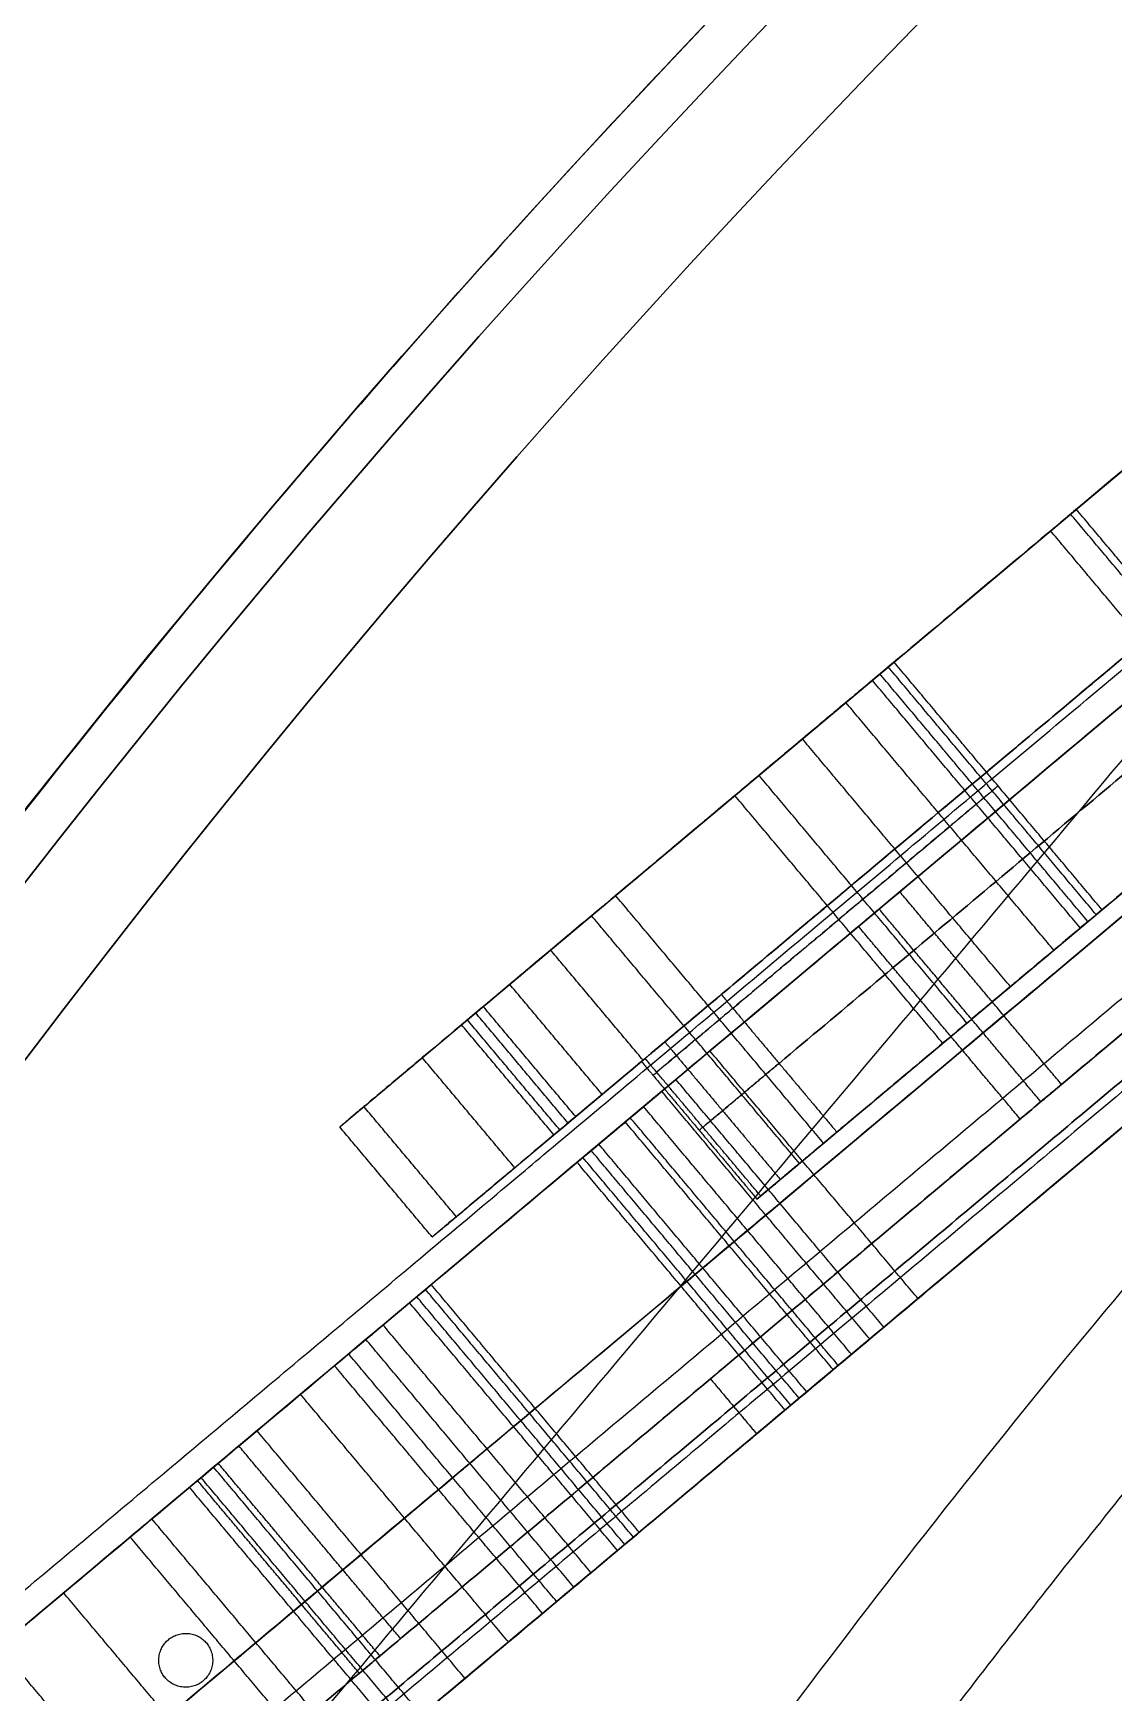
# Model space of a CAD drawing. Header units: millimetres. Extents: x -610 to 610, y -610 to 610.
# Drawn here: x -479.4 to -419.2, y 327.6 to 419.9 of the extents above; entities that cross this region are included whole.
import ezdxf

# ---------------------------------------------------------------- set-up
doc = ezdxf.new("R2010")
doc.units = ezdxf.units.MM
doc.layers.add('base', color=7, linetype='Continuous', true_color=0xffecbc)

msp = doc.modelspace()

# ---------------------------------------------------------------- linework, layer by layer
at = {"layer": 'base'}
for p, q in [((-462.304, 359.055, 106.313), (-267.523, 522.496, 106.313)), ((-439.09, 355.037, 106.313), (-267.596, 498.937, 106.313)), ((-422.146, 361.422, 221.966), (-405.813, 375.127, 221.966)), ((-457.162, 352.927, 105.598), (-445.518, 362.697, 105.598)), ((-444.386, 361.037, 122.966), (-496.278, 317.494, 122.966)), ((-458.916, 330.568, 221.966), (-424.444, 359.494, 221.966)), ((-432.815, 347.248, 122.966), (-484.708, 303.705, 122.966)), ((-441.68, 345.031, 230.966), (-441.68, 345.031, 212.966)), ((-477.548, 314.934, 221.966), (-461.214, 328.64, 221.966))]:
    msp.add_line(p, q, dxfattribs=at)
for centre, radius in [((0, 0, 249.466), 610), ((0, 0, 250.466), 610), ((0, 0, 243.455), 607.51), ((0, 0, 256.476), 607.51), ((0, 0, 240.966), 601.5), ((0, 0, 258.966), 601.5)]:
    msp.add_circle(centre, radius, dxfattribs=at)
at = {"layer": 'base', "extrusion": (0, 0, -1)}
for centre, radius in [((0, 0, 3.534), 610), ((0, 0, 4.534), 610), ((0, 0, -2.476), 607.51), ((0, 0, 10.545), 607.51), ((0, 0, -4.966), 601.5), ((0, 0, 13.034), 601.5)]:
    msp.add_circle(centre, radius, dxfattribs=at)
at = {"layer": 'base'}
for points, weights, degree, knots in [([(-495.198, -356.201, -4.034), (-851.399, 138.996, -4.034), (-356.201, 495.198, -4.034), (138.996, 851.399, -4.034), (495.198, 356.201, -4.034), (851.399, -138.996, -4.034), (356.201, -495.198, -4.034), (-138.996, -851.399, -4.034), (-495.198, -356.201, -4.034)], [1, 0.707106781187, 1, 0.707106781187, 1, 0.707106781187, 1, 0.707106781187, 1], 2, [0, 0, 0, 958.185759, 958.185759, 1916.371519, 1916.371519, 2874.557278, 2874.557278, 3832.743037, 3832.743037, 3832.743037]), ([(-610, 0, 249.966), (-610, -610, 249.966), (0, -610, 249.966), (610, -610, 249.966), (610, 0, 249.966), (610, 610, 249.966), (0, 610, 249.966), (-610, 610, 249.966), (-610, 0, 249.966)], [1, 0.707106781187, 1, 0.707106781187, 1, 0.707106781187, 1, 0.707106781187, 1], 2, [0, 0, 0, 958.185759, 958.185759, 1916.371519, 1916.371519, 2874.557278, 2874.557278, 3832.743037, 3832.743037, 3832.743037]), ([(32.649, -544.756, 240.966), (-510.363, -577.301, 240.966), (-544.649, -34.396, 240.966), (-578.935, 508.509, 240.966), (-36.142, 544.535, 240.966), (506.65, 580.562, 240.966), (544.417, 37.888, 240.966), (582.184, -504.785, 240.966), (39.634, -544.292, 240.966)], [1, 0.708239625255, 1, 0.708239625255, 1, 0.708239625255, 1, 0.708239625255, 1], 2, [654.018286, 654.018286, 654.018286, 1509.504571, 1509.504571, 2364.990855, 2364.990855, 3220.47714, 3220.47714, 4075.963425, 4075.963425, 4075.963425]), ([(32.649, -544.756, 244.966), (-510.363, -577.301, 244.966), (-544.649, -34.396, 244.966), (-578.935, 508.509, 244.966), (-36.142, 544.535, 244.966), (506.65, 580.562, 244.966), (544.417, 37.888, 244.966), (582.184, -504.785, 244.966), (39.634, -544.292, 244.966)], [1, 0.708239625255, 1, 0.708239625255, 1, 0.708239625255, 1, 0.708239625255, 1], 2, [654.018286, 654.018286, 654.018286, 1509.504571, 1509.504571, 2364.990855, 2364.990855, 3220.47714, 3220.47714, 4075.963425, 4075.963425, 4075.963425]), ([(32.649, -544.756, 242.966), (-510.363, -577.301, 242.966), (-544.649, -34.396, 242.966), (-578.935, 508.509, 242.966), (-36.142, 544.535, 242.966), (506.65, 580.562, 242.966), (544.417, 37.888, 242.966), (582.184, -504.785, 242.966), (39.634, -544.292, 242.966)], [1, 0.708239625255, 1, 0.708239625255, 1, 0.708239625255, 1, 0.708239625255, 1], 2, [654.018286, 654.018286, 654.018286, 1509.504571, 1509.504571, 2364.990855, 2364.990855, 3220.47714, 3220.47714, 4075.963425, 4075.963425, 4075.963425]), ([(-418.559, 395.761, 180.954), (-419.402, 395.054, 181.707), (-420.421, 394.199, 181.783), (-421.325, 393.441, 181.161), (-422.228, 392.683, 180.54), (-422.755, 392.241, 179.398), (-422.755, 392.241, 178.065)], [1, 0.904194111672, 0.904194111672, 1, 0.904194111672, 0.904194111672, 1], 3, [-2158.547147, -2158.547147, -2158.547147, -2158.547147, -2154.747891, -2154.747891, -2154.747891, -2150.948636, -2150.948636, -2150.948636, -2150.948636]), ([(-432.671, 383.92, 170.332), (-437.432, 379.925, 173.92), (-442.193, 375.931, 177.509), (-446.953, 371.936, 181.097), (-447.363, 371.592, 181.406), (-447.821, 371.208, 181.565), (-448.294, 370.811, 181.565)], [1, 1, 1, 1, 0.977285464066, 0.977285464066, 1], 3, [-2066.857484, -2066.857484, -2066.857484, -2066.857484, -2065.861348, -2065.861348, -2065.861348, -2064.028817, -2064.028817, -2064.028817, -2064.028817]), ([(-454.318, 365.756, 134.62), (-449.652, 369.672, 131.103), (-444.986, 373.587, 127.586), (-440.319, 377.503, 124.069), (-439.909, 377.847, 123.76), (-439.452, 378.23, 123.6), (-438.979, 378.627, 123.6)], [1, 1, 1, 1, 0.977285323406, 0.977285323406, 1], 3, [-2116.833326, -2116.833326, -2116.833326, -2116.833326, -2115.856956, -2115.856956, -2115.856956, -2114.024419, -2114.024419, -2114.024419, -2114.024419]), ([(-426.886, 377.026, 170.332), (-431.647, 373.031, 173.92), (-436.408, 369.036, 177.509), (-441.168, 365.041, 181.097), (-441.578, 364.698, 181.406), (-442.036, 364.314, 181.565), (-442.509, 363.917, 181.565)], [1, 1, 1, 1, 0.977285464066, 0.977285464066, 1], 3, [-2066.857484, -2066.857484, -2066.857484, -2066.857484, -2065.861348, -2065.861348, -2065.861348, -2064.028817, -2064.028817, -2064.028817, -2064.028817]), ([(-444.875, 361.931, 131.863), (-441.428, 364.823, 129.265), (-437.981, 367.716, 126.667), (-434.534, 370.608, 124.069), (-434.124, 370.952, 123.76), (-433.667, 371.336, 123.6), (-433.194, 371.733, 123.6)], [1, 1, 1, 1, 0.977285323406, 0.977285323406, 1], 3, [-2116.578188, -2116.578188, -2116.578188, -2116.578188, -2115.856956, -2115.856956, -2115.856956, -2114.024419, -2114.024419, -2114.024419, -2114.024419]), ([(-433.443, 370.218, 221.966), (-433.443, 370.218, 220.466), (-432.294, 371.182, 220.466), (-431.145, 372.147, 220.466), (-431.145, 372.147, 221.966), (-431.145, 372.147, 223.466), (-432.294, 371.182, 223.466), (-433.443, 370.218, 223.466), (-433.443, 370.218, 221.966)], [1, 0.707106781187, 1, 0.707106781187, 1, 0.707106781187, 1, 0.707106781187, 1], 2, [2520.446654, 2520.446654, 2520.446654, 2522.802849, 2522.802849, 2525.159043, 2525.159043, 2527.515238, 2527.515238, 2529.871432, 2529.871432, 2529.871432]), ([(-421.101, 370.131, 170.332), (-425.862, 366.137, 173.92), (-430.623, 362.142, 177.509), (-435.383, 358.147, 181.097), (-435.793, 357.803, 181.406), (-436.25, 357.419, 181.565), (-436.724, 357.022, 181.565)], [1, 1, 1, 1, 0.977285464066, 0.977285464066, 1], 3, [-2066.857484, -2066.857484, -2066.857484, -2066.857484, -2065.861348, -2065.861348, -2065.861348, -2064.028817, -2064.028817, -2064.028817, -2064.028817]), ([(-427.658, 363.324, 221.966), (-427.658, 363.324, 220.466), (-426.509, 364.288, 220.466), (-425.36, 365.252, 220.466), (-425.36, 365.252, 221.966), (-425.36, 365.252, 223.466), (-426.509, 364.288, 223.466), (-427.658, 363.324, 223.466), (-427.658, 363.324, 221.966)], [1, 0.707106781187, 1, 0.707106781187, 1, 0.707106781187, 1, 0.707106781187, 1], 2, [2520.446654, 2520.446654, 2520.446654, 2522.802849, 2522.802849, 2525.159043, 2525.159043, 2527.515238, 2527.515238, 2529.871432, 2529.871432, 2529.871432]), ([(-439.09, 355.037, 131.863), (-435.643, 357.929, 129.265), (-432.196, 360.821, 126.667), (-428.749, 363.714, 124.069), (-428.339, 364.058, 123.76), (-427.882, 364.441, 123.6), (-427.409, 364.839, 123.6)], [1, 1, 1, 1, 0.977285323406, 0.977285323406, 1], 3, [-2116.578188, -2116.578188, -2116.578188, -2116.578188, -2115.856956, -2115.856956, -2115.856956, -2114.024419, -2114.024419, -2114.024419, -2114.024419]), ([(-424.444, 359.494, 221.966), (-424.444, 359.494, 223.466), (-423.295, 360.458, 223.466), (-422.146, 361.422, 223.466), (-422.146, 361.422, 221.966), (-422.146, 361.422, 220.466), (-423.295, 360.458, 220.466), (-424.444, 359.494, 220.466), (-424.444, 359.494, 221.966)], [1, 0.707106781187, 1, 0.707106781187, 1, 0.707106781187, 1, 0.707106781187, 1], 2, [-2529.871432, -2529.871432, -2529.871432, -2527.515238, -2527.515238, -2525.159043, -2525.159043, -2522.802849, -2522.802849, -2520.446654, -2520.446654, -2520.446654]), ([(-467.915, 341.293, 221.966), (-467.915, 341.293, 223.466), (-469.064, 340.329, 223.466), (-470.213, 339.364, 223.466), (-470.213, 339.364, 221.966), (-470.213, 339.364, 220.466), (-469.064, 340.329, 220.466), (-467.915, 341.293, 220.466), (-467.915, 341.293, 221.966)], [1, 0.707106781187, 1, 0.707106781187, 1, 0.707106781187, 1, 0.707106781187, 1], 2, [2529.871432, 2529.871432, 2529.871432, 2532.227627, 2532.227627, 2534.583821, 2534.583821, 2536.940016, 2536.940016, 2539.29621, 2539.29621, 2539.29621]), ([(-462.13, 334.398, 221.966), (-462.13, 334.398, 223.466), (-463.279, 333.434, 223.466), (-464.428, 332.47, 223.466), (-464.428, 332.47, 221.966), (-464.428, 332.47, 220.466), (-463.279, 333.434, 220.466), (-462.13, 334.398, 220.466), (-462.13, 334.398, 221.966)], [1, 0.707106781187, 1, 0.707106781187, 1, 0.707106781187, 1, 0.707106781187, 1], 2, [2529.871432, 2529.871432, 2529.871432, 2532.227627, 2532.227627, 2534.583821, 2534.583821, 2536.940016, 2536.940016, 2539.29621, 2539.29621, 2539.29621]), ([(-469.722, 330.324, -13.034), (-470.687, 331.473, -13.034), (-471.836, 330.509, -13.034), (-472.985, 329.545, -13.034), (-472.02, 328.396, -13.034), (-471.056, 327.247, -13.034), (-469.907, 328.211, -13.034), (-468.758, 329.175, -13.034), (-469.722, 330.324, -13.034)], [1, 0.707106781187, 1, 0.707106781187, 1, 0.707106781187, 1, 0.707106781187, 1], 2, [3861.017371, 3861.017371, 3861.017371, 3863.373566, 3863.373566, 3865.72976, 3865.72976, 3868.085955, 3868.085955, 3870.442149, 3870.442149, 3870.442149]), ([(-469.722, 330.324, 0.966), (-470.687, 331.473, 0.966), (-471.836, 330.509, 0.966), (-472.985, 329.545, 0.966), (-472.02, 328.396, 0.966), (-471.056, 327.247, 0.966), (-469.907, 328.211, 0.966), (-468.758, 329.175, 0.966), (-469.722, 330.324, 0.966)], [1, 0.707106781187, 1, 0.707106781187, 1, 0.707106781187, 1, 0.707106781187, 1], 2, [3861.017371, 3861.017371, 3861.017371, 3863.373566, 3863.373566, 3865.72976, 3865.72976, 3868.085955, 3868.085955, 3870.442149, 3870.442149, 3870.442149]), ([(-469.722, 330.324, -4.034), (-470.687, 331.473, -4.034), (-471.836, 330.509, -4.034), (-472.985, 329.545, -4.034), (-472.02, 328.396, -4.034), (-471.056, 327.247, -4.034), (-469.907, 328.211, -4.034), (-468.758, 329.175, -4.034), (-469.722, 330.324, -4.034)], [1, 0.707106781187, 1, 0.707106781187, 1, 0.707106781187, 1, 0.707106781187, 1], 2, [3861.017371, 3861.017371, 3861.017371, 3863.373566, 3863.373566, 3865.72976, 3865.72976, 3868.085955, 3868.085955, 3870.442149, 3870.442149, 3870.442149]), ([(-458.916, 330.568, 221.966), (-458.916, 330.568, 220.466), (-460.065, 329.604, 220.466), (-461.214, 328.64, 220.466), (-461.214, 328.64, 221.966), (-461.214, 328.64, 223.466), (-460.065, 329.604, 223.466), (-458.916, 330.568, 223.466), (-458.916, 330.568, 221.966)], [1, 0.707106781187, 1, 0.707106781187, 1, 0.707106781187, 1, 0.707106781187, 1], 2, [-2539.29621, -2539.29621, -2539.29621, -2536.940016, -2536.940016, -2534.583821, -2534.583821, -2532.227627, -2532.227627, -2529.871432, -2529.871432, -2529.871432])]:
    msp.add_rational_spline(points, weights, degree=degree, knots=knots, dxfattribs=at)
for points, degree in [([(-496.278, 317.494, 244.966), (-346.159, 443.459, 244.966), (-196.04, 569.423, 244.966)], 2), ([(-490.493, 310.599, 244.966), (-340.374, 436.564, 244.966), (-190.255, 562.529, 244.966)], 2), ([(-484.708, 303.705, 244.966), (-334.589, 429.67, 244.966), (-184.47, 555.635, 244.966)], 2), ([(-217.038, 551.804, 0.966), (-361.477, 430.605, 0.966), (-505.916, 309.407, 0.966)], 2), ([(-211.253, 544.91, 0.966), (-355.692, 423.711, 0.966), (-500.13, 302.512, 0.966)], 2), ([(-205.468, 538.015, 0.966), (-349.906, 416.817, 0.966), (-494.345, 295.618, 0.966)], 2), ([(-302.126, 518.51, 240.966), (-432.611, 363.004, 240.966), (-563.096, 207.498, 240.966)], 2), ([(-302.126, 518.51, 244.966), (-432.611, 363.004, 244.966), (-563.096, 207.498, 244.966)], 2), ([(-302.126, 518.51, 242.966), (-432.611, 363.004, 242.966), (-563.096, 207.498, 242.966)], 2), ([(-457.708, 362.912, 200.827), (-364.913, 440.776, 200.827), (-272.119, 518.639, 200.827)], 2), ([(-272.119, 518.639, 11.798), (-364.913, 440.776, 11.798), (-457.708, 362.912, 11.798)], 2), ([(-266.977, 512.511, 200.827), (-359.771, 434.647, 200.827), (-452.566, 356.784, 200.827)], 2), ([(-452.566, 356.784, 11.798), (-359.771, 434.647, 11.798), (-266.977, 512.511, 11.798)], 2), ([(-441.704, 363.286, 41.798), (-386.225, 409.839, 41.798), (-330.746, 456.392, 41.798), (-275.267, 502.944, 41.798)], 3), ([(-275.267, 502.944, 200.827), (-330.746, 456.392, 200.827), (-386.225, 409.839, 200.827), (-441.704, 363.286, 200.827)], 3), ([(-278.467, 502.869, 26.998), (-359.771, 434.647, 26.998), (-441.075, 366.425, 26.998)], 2), ([(-441.075, 366.425, 185.627), (-359.771, 434.647, 185.627), (-278.467, 502.869, 185.627)], 2), ([(-275.253, 499.039, 26.998), (-356.557, 430.817, 26.998), (-437.861, 362.595, 26.998)], 2), ([(-437.861, 362.595, 185.627), (-356.557, 430.817, 185.627), (-275.253, 499.039, 185.627)], 2), ([(-435.919, 356.392, 41.798), (-380.44, 402.945, 41.798), (-324.961, 449.497, 41.798), (-269.482, 496.05, 41.798)], 3), ([(-269.482, 496.05, 200.827), (-324.961, 449.497, 200.827), (-380.44, 402.945, 200.827), (-435.919, 356.392, 200.827)], 3), ([(-272.039, 495.209, 26.998), (-353.343, 426.987, 26.998), (-434.647, 358.765, 26.998)], 2), ([(-434.647, 358.765, 185.627), (-353.343, 426.987, 185.627), (-272.039, 495.209, 185.627)], 2), ([(-430.134, 349.498, 41.798), (-374.655, 396.05, 41.798), (-319.176, 442.603, 41.798), (-263.696, 489.155, 41.798)], 3), ([(-263.696, 489.155, 200.827), (-319.176, 442.603, 200.827), (-374.655, 396.05, 200.827), (-430.134, 349.498, 200.827)], 3), ([(-410.073, 379.385, 139.58), (-415.858, 386.279, 139.58), (-421.643, 393.174, 139.58)], 2), ([(-409.754, 379.652, 181.161), (-415.539, 386.547, 181.161), (-421.325, 393.441, 181.161)], 2), ([(-411.185, 378.452, 144.95), (-416.97, 385.346, 144.95), (-422.755, 392.241, 144.95)], 2), ([(-411.185, 378.452, 178.065), (-416.97, 385.346, 178.065), (-422.755, 392.241, 178.065)], 2), ([(-411.185, 378.452, 146.45), (-416.97, 385.346, 146.45), (-422.755, 392.241, 146.45)], 2), ([(-431.464, 384.933, 167.602), (-431.464, 384.933, 168.728), (-431.924, 384.547, 169.769), (-432.671, 383.92, 170.332)], 3), ([(-420.217, 370.873, 169.178), (-426.002, 377.768, 169.178), (-431.787, 384.662, 169.178)], 2), ([(-419.893, 371.145, 127.1), (-425.679, 378.039, 127.1), (-431.464, 384.933, 127.1)], 2), ([(-419.893, 371.145, 167.602), (-425.679, 378.039, 167.602), (-431.464, 384.933, 167.602)], 2), ([(-431.464, 384.933, 127.1), (-431.464, 384.933, 140.601), (-431.464, 384.933, 154.102), (-431.464, 384.933, 167.602)], 3), ([(-419.893, 371.145, 147.351), (-425.679, 378.039, 147.351), (-431.464, 384.933, 147.351)], 2), ([(-421.101, 370.131, 170.332), (-426.886, 377.026, 170.332), (-432.671, 383.92, 170.332)], 2), ([(-420.679, 370.486, 124.625), (-426.464, 377.38, 124.625), (-432.249, 384.274, 124.625)], 2), ([(-438.979, 378.627, 123.6), (-437.367, 379.979, 123.6), (-435.756, 381.332, 123.6), (-434.145, 382.684, 123.6)], 3), ([(-422.575, 368.895, 123.6), (-428.36, 375.789, 123.6), (-434.145, 382.684, 123.6)], 2), ([(-424.992, 366.867, 123.6), (-430.777, 373.761, 123.6), (-436.562, 380.656, 123.6)], 2), ([(-427.409, 364.839, 123.6), (-433.194, 371.733, 123.6), (-438.979, 378.627, 123.6)], 2), ([(-425.679, 378.039, 167.602), (-425.679, 378.039, 168.728), (-426.139, 377.653, 169.769), (-426.886, 377.026, 170.332)], 3), ([(-425.679, 378.039, 127.1), (-425.679, 378.039, 140.601), (-425.679, 378.039, 154.102), (-425.679, 378.039, 167.602)], 3), ([(-428.749, 363.714, 124.069), (-434.534, 370.608, 124.069), (-440.319, 377.503, 124.069)], 2), ([(-433.194, 371.733, 123.6), (-431.582, 373.085, 123.6), (-429.971, 374.437, 123.6), (-428.36, 375.789, 123.6)], 3), ([(-483.251, 312.13, 230.966), (-447.383, 342.227, 230.966), (-411.516, 372.324, 230.966)], 2), ([(-483.251, 312.13, 212.966), (-447.383, 342.227, 212.966), (-411.516, 372.324, 212.966)], 2), ([(-483.251, 312.13, 221.966), (-447.383, 342.227, 221.966), (-411.516, 372.324, 221.966)], 2), ([(-435.383, 358.147, 181.097), (-441.168, 365.041, 181.097), (-446.953, 371.936, 181.097)], 2), ([(-422.146, 361.422, 221.966), (-426.646, 366.784, 221.966), (-431.145, 372.147, 221.966)], 2), ([(-472.186, 319.434, 212.966), (-441.68, 345.031, 212.966), (-411.175, 370.628, 212.966)], 2), ([(-411.175, 370.628, 230.966), (-441.68, 345.031, 230.966), (-472.186, 319.434, 230.966)], 2), ([(-448.294, 370.811, 181.565), (-449.811, 369.538, 181.565), (-451.328, 368.265, 181.565), (-452.845, 366.993, 181.565)], 3), ([(-436.724, 357.022, 181.565), (-442.509, 363.917, 181.565), (-448.294, 370.811, 181.565)], 2), ([(-423.295, 360.458, 220.466), (-427.795, 365.82, 220.466), (-432.294, 371.182, 220.466)], 2), ([(-423.295, 360.458, 223.466), (-427.795, 365.82, 223.466), (-432.294, 371.182, 223.466)], 2), ([(-419.893, 371.145, 167.602), (-419.893, 371.145, 168.728), (-420.354, 370.758, 169.769), (-421.101, 370.131, 170.332)], 3), ([(-419.893, 371.145, 127.1), (-419.893, 371.145, 140.601), (-419.893, 371.145, 154.102), (-419.893, 371.145, 167.602)], 3), ([(-424.444, 359.494, 221.966), (-428.944, 364.856, 221.966), (-433.443, 370.218, 221.966)], 2), ([(-470.9, 317.902, 212.966), (-440.395, 343.499, 212.966), (-409.889, 369.096, 212.966)], 2), ([(-409.889, 369.096, 230.966), (-440.395, 343.499, 230.966), (-470.9, 317.902, 230.966)], 2), ([(-445.427, 362.773, 181.565), (-447.998, 365.838, 181.565), (-450.569, 368.902, 181.565)], 2), ([(-427.409, 364.839, 123.6), (-425.797, 366.191, 123.6), (-424.186, 367.543, 123.6), (-422.575, 368.895, 123.6)], 3), ([(-469.615, 316.37, 212.966), (-439.109, 341.967, 212.966), (-408.604, 367.564, 212.966)], 2), ([(-408.604, 367.564, 230.966), (-439.109, 341.967, 230.966), (-469.615, 316.37, 230.966)], 2), ([(-447.702, 360.864, 181.565), (-450.273, 363.928, 181.565), (-452.845, 366.993, 181.565)], 2), ([(-441.075, 366.425, 26.998), (-437.861, 362.595, 26.998), (-434.647, 358.765, 26.998)], 2), ([(-441.075, 366.425, 185.627), (-437.861, 362.595, 185.627), (-434.647, 358.765, 185.627)], 2), ([(-455.526, 364.743, 137.35), (-455.526, 364.743, 136.224), (-455.066, 365.129, 135.183), (-454.318, 365.756, 134.62)], 3), ([(-450.06, 358.886, 135.774), (-452.631, 361.95, 135.774), (-455.202, 365.014, 135.774)], 2), ([(-449.598, 359.273, 180.54), (-452.169, 362.338, 180.54), (-454.74, 365.402, 180.54)], 2), ([(-449.176, 359.628, 134.62), (-451.747, 362.692, 134.62), (-454.318, 365.756, 134.62)], 2), ([(-455.526, 364.743, 178.065), (-455.526, 364.743, 164.494), (-455.526, 364.743, 150.922), (-455.526, 364.743, 137.35)], 3), ([(-450.383, 358.615, 137.35), (-452.955, 361.679, 137.35), (-455.526, 364.743, 137.35)], 2), ([(-450.383, 358.615, 178.065), (-452.955, 361.679, 178.065), (-455.526, 364.743, 178.065)], 2), ([(-450.383, 358.615, 157.708), (-452.955, 361.679, 157.708), (-455.526, 364.743, 157.708)], 2), ([(-442.509, 363.917, 181.565), (-443.23, 363.312, 181.565), (-443.95, 362.707, 181.565), (-444.671, 362.103, 181.565)], 3), ([(-444.217, 363.789, 28.697), (-441.003, 359.959, 28.697), (-437.789, 356.129, 28.697)], 2), ([(-444.217, 363.789, 183.928), (-441.003, 359.959, 183.928), (-437.789, 356.129, 183.928)], 2), ([(-430.134, 349.498, 41.798), (-435.919, 356.392, 41.798), (-441.704, 363.286, 41.798)], 2), ([(-430.134, 349.498, 200.827), (-435.919, 356.392, 200.827), (-441.704, 363.286, 200.827)], 2), ([(-452.566, 356.784, 11.798), (-455.137, 359.848, 11.798), (-457.708, 362.912, 11.798)], 2), ([(-452.566, 356.784, 200.827), (-455.137, 359.848, 200.827), (-457.708, 362.912, 200.827)], 2), ([(-445.518, 362.697, 131.863), (-446.737, 361.674, 132.782), (-447.957, 360.651, 133.701), (-449.176, 359.628, 134.62)], 3), ([(-447.702, 360.864, 181.565), (-446.508, 361.866, 181.565), (-445.314, 362.869, 181.565)], 2), ([(-445.518, 362.697, 32.798), (-442.304, 358.867, 32.798), (-439.09, 355.037, 32.798)], 2), ([(-445.518, 362.697, 32.798), (-445.518, 362.697, 82.331), (-445.518, 362.697, 131.863)], 2), ([(-445.518, 362.697, 131.863), (-442.304, 358.867, 131.863), (-439.09, 355.037, 131.863)], 2), ([(-445.518, 362.697, 106.313), (-442.304, 358.867, 106.313), (-439.09, 355.037, 106.313)], 2), ([(-438.886, 355.208, 181.565), (-442.1, 359.038, 181.565), (-445.314, 362.869, 181.565)], 2), ([(-432.611, 363.004, 240.966), (-432.611, 363.004, 242.966), (-432.611, 363.004, 244.966)], 2), ([(-432.03, 347.907, 42.823), (-437.815, 354.801, 42.823), (-443.6, 361.695, 42.823)], 2), ([(-432.03, 347.907, 199.802), (-437.815, 354.801, 199.802), (-443.6, 361.695, 199.802)], 2), ([(-447.89, 358.096, 149.62), (-446.722, 359.076, 148.739), (-445.554, 360.056, 147.859), (-444.386, 361.037, 146.978)], 3), ([(-444.386, 361.037, 196.565), (-445.063, 360.468, 196.565), (-445.74, 359.9, 196.565), (-446.417, 359.332, 196.565)], 3), ([(-432.815, 347.248, 196.565), (-438.6, 354.142, 196.565), (-444.386, 361.037, 196.565)], 2), ([(-444.386, 361.037, 197.327), (-444.386, 361.037, 197.073), (-444.386, 361.037, 196.819), (-444.386, 361.037, 196.565)], 3), ([(-432.815, 347.248, 197.327), (-438.6, 354.142, 197.327), (-444.386, 361.037, 197.327)], 2), ([(-432.815, 347.248, 146.978), (-438.6, 354.142, 146.978), (-444.386, 361.037, 146.978)], 2), ([(-432.815, 347.248, 45.298), (-438.6, 354.142, 45.298), (-444.386, 361.037, 45.298)], 2), ([(-444.386, 361.037, 146.978), (-444.386, 361.037, 113.085), (-444.386, 361.037, 79.192), (-444.386, 361.037, 45.298)], 3), ([(-432.815, 347.248, 196.946), (-438.6, 354.142, 196.946), (-444.386, 361.037, 196.946)], 2), ([(-432.815, 347.248, 96.138), (-438.6, 354.142, 96.138), (-444.386, 361.037, 96.138)], 2), ([(-455.816, 354.056, 13.556), (-458.387, 357.121, 13.556), (-460.958, 360.185, 13.556)], 2), ([(-455.816, 354.056, 199.07), (-458.387, 357.121, 199.07), (-460.958, 360.185, 199.07)], 2), ([(-449.176, 359.628, 134.62), (-449.923, 359.001, 135.183), (-450.383, 358.615, 136.224), (-450.383, 358.615, 137.35)], 3), ([(-448.261, 359.766, 4.966), (-448.261, 359.766, 2.966), (-448.261, 359.766, 0.966)], 2), ([(-434.568, 345.777, 148.299), (-440.353, 352.672, 148.299), (-446.138, 359.566, 148.299)], 2), ([(-433.831, 346.396, 196.565), (-439.616, 353.29, 196.565), (-445.401, 360.184, 196.565)], 2), ([(-462.304, 359.055, 17.798), (-462.304, 359.055, 106.313), (-462.304, 359.055, 194.827)], 2), ([(-457.162, 352.927, 17.798), (-459.733, 355.991, 17.798), (-462.304, 359.055, 17.798)], 2), ([(-457.162, 352.927, 194.827), (-459.733, 355.991, 194.827), (-462.304, 359.055, 194.827)], 2), ([(-457.162, 352.927, 106.313), (-459.733, 355.991, 106.313), (-462.304, 359.055, 106.313)], 2), ([(-450.383, 358.615, 137.35), (-450.383, 358.615, 150.922), (-450.383, 358.615, 164.494), (-450.383, 358.615, 178.065)], 3), ([(-434.847, 345.543, 196.565), (-440.632, 352.438, 196.565), (-446.417, 359.332, 196.565)], 2), ([(-442.304, 358.867, 32.798), (-442.304, 358.867, 82.331), (-442.304, 358.867, 131.863)], 2), ([(-449.098, 357.082, 152.35), (-449.098, 357.082, 151.224), (-448.638, 357.469, 150.183), (-447.89, 358.096, 149.62)], 3), ([(-436.742, 343.953, 195.54), (-442.528, 350.847, 195.54), (-448.313, 357.741, 195.54)], 2), ([(-436.32, 344.307, 149.62), (-442.105, 351.201, 149.62), (-447.89, 358.096, 149.62)], 2), ([(-437.528, 343.294, 193.065), (-443.313, 350.188, 193.065), (-449.098, 357.082, 193.065)], 2), ([(-437.528, 343.294, 152.35), (-443.313, 350.188, 152.35), (-449.098, 357.082, 152.35)], 2), ([(-449.098, 357.082, 193.065), (-449.098, 357.082, 179.494), (-449.098, 357.082, 165.922), (-449.098, 357.082, 152.35)], 3), ([(-437.528, 343.294, 172.708), (-443.313, 350.188, 172.708), (-449.098, 357.082, 172.708)], 2), ([(-437.204, 343.565, 150.774), (-442.989, 350.459, 150.774), (-448.774, 357.354, 150.774)], 2), ([(-436.724, 357.022, 181.565), (-437.444, 356.418, 181.565), (-438.165, 355.813, 181.565), (-438.886, 355.208, 181.565)], 3), ([(-439.09, 355.037, 32.798), (-439.09, 355.037, 82.331), (-439.09, 355.037, 131.863)], 2), ([(-442.105, 351.201, 149.62), (-440.937, 352.182, 148.739), (-439.769, 353.162, 147.859), (-438.6, 354.142, 146.978)], 3), ([(-438.6, 354.142, 196.565), (-439.278, 353.574, 196.565), (-439.955, 353.006, 196.565), (-440.632, 352.438, 196.565)], 3), ([(-438.6, 354.142, 197.327), (-438.6, 354.142, 197.073), (-438.6, 354.142, 196.819), (-438.6, 354.142, 196.565)], 3), ([(-438.6, 354.142, 146.978), (-438.6, 354.142, 113.085), (-438.6, 354.142, 79.192), (-438.6, 354.142, 45.298)], 3), ([(-457.162, 352.927, 194.827), (-457.162, 352.927, 106.313), (-457.162, 352.927, 17.798)], 2), ([(-443.313, 350.188, 152.35), (-443.313, 350.188, 151.224), (-442.853, 350.574, 150.183), (-442.105, 351.201, 149.62)], 3), ([(-457.21, 350.276, 182.602), (-457.21, 350.276, 183.728), (-457.67, 349.89, 184.769), (-458.417, 349.263, 185.332)], 3), ([(-445.639, 336.487, 182.301), (-451.425, 343.381, 182.301), (-457.21, 350.276, 182.301)], 2), ([(-445.639, 336.487, 182.602), (-451.425, 343.381, 182.602), (-457.21, 350.276, 182.602)], 2), ([(-457.21, 350.276, 182.301), (-457.21, 350.276, 182.401), (-457.21, 350.276, 182.502), (-457.21, 350.276, 182.602)], 3), ([(-445.639, 336.487, 182.451), (-451.425, 343.381, 182.451), (-457.21, 350.276, 182.451)], 2), ([(-443.313, 350.188, 193.065), (-443.313, 350.188, 179.494), (-443.313, 350.188, 165.922), (-443.313, 350.188, 152.35)], 3), ([(-446.847, 335.474, 185.332), (-452.632, 342.368, 185.332), (-458.417, 349.263, 185.332)], 2), ([(-446.447, 335.809, 179.881), (-452.232, 342.704, 179.881), (-458.017, 349.598, 179.881)], 2), ([(-445.963, 336.216, 184.178), (-451.748, 343.11, 184.178), (-457.533, 350.004, 184.178)], 2), ([(-461.806, 346.419, 178.885), (-461.167, 346.955, 178.885), (-460.529, 347.491, 178.885), (-459.89, 348.027, 178.885)], 3), ([(-448.32, 334.238, 178.885), (-454.105, 341.132, 178.885), (-459.89, 348.027, 178.885)], 2), ([(-449.278, 333.434, 178.885), (-455.063, 340.329, 178.885), (-460.848, 347.223, 178.885)], 2), ([(-436.32, 344.307, 149.62), (-435.152, 345.287, 148.739), (-433.984, 346.267, 147.859), (-432.815, 347.248, 146.978)], 3), ([(-432.815, 347.248, 196.565), (-433.492, 346.68, 196.565), (-434.17, 346.111, 196.565), (-434.847, 345.543, 196.565)], 3), ([(-432.815, 347.248, 197.327), (-432.815, 347.248, 197.073), (-432.815, 347.248, 196.819), (-432.815, 347.248, 196.565)], 3), ([(-432.815, 347.248, 146.978), (-432.815, 347.248, 113.085), (-432.815, 347.248, 79.192), (-432.815, 347.248, 45.298)], 3), ([(-451.021, 331.971, 139.625), (-456.806, 338.866, 139.625), (-462.591, 345.76, 139.625)], 2), ([(-450.236, 332.63, 142.1), (-456.021, 339.525, 142.1), (-461.806, 346.419, 142.1)], 2), ([(-450.236, 332.63, 178.885), (-456.021, 339.525, 178.885), (-461.806, 346.419, 178.885)], 2), ([(-461.806, 346.419, 142.1), (-461.806, 346.419, 154.362), (-461.806, 346.419, 166.624), (-461.806, 346.419, 178.885)], 3), ([(-450.236, 332.63, 160.493), (-456.021, 339.525, 160.493), (-461.806, 346.419, 160.493)], 2), ([(-436.691, 345.978, 4.966), (-436.691, 345.978, 2.966), (-436.691, 345.978, 0.966)], 2), ([(-441.68, 345.031, 212.966), (-440.395, 343.499, 212.966), (-439.109, 341.967, 212.966)], 2), ([(-441.68, 345.031, 230.966), (-440.395, 343.499, 230.966), (-439.109, 341.967, 230.966)], 2), ([(-469.321, 340.113, 138.6), (-467.71, 341.465, 138.6), (-466.098, 342.817, 138.6), (-464.487, 344.169, 138.6)], 3), ([(-452.917, 330.381, 138.6), (-458.702, 337.275, 138.6), (-464.487, 344.169, 138.6)], 2), ([(-437.528, 343.294, 152.35), (-437.528, 343.294, 151.224), (-437.068, 343.68, 150.183), (-436.32, 344.307, 149.62)], 3), ([(-451.425, 343.381, 182.602), (-451.425, 343.381, 183.728), (-451.885, 342.995, 184.769), (-452.632, 342.368, 185.332)], 3), ([(-451.425, 343.381, 182.301), (-451.425, 343.381, 182.401), (-451.425, 343.381, 182.502), (-451.425, 343.381, 182.602)], 3), ([(-437.528, 343.294, 193.065), (-437.528, 343.294, 179.494), (-437.528, 343.294, 165.922), (-437.528, 343.294, 152.35)], 3), ([(-455.334, 328.352, 138.6), (-461.119, 335.247, 138.6), (-466.904, 342.141, 138.6)], 2), ([(-447.383, 342.227, 230.966), (-447.383, 342.227, 221.966), (-447.383, 342.227, 212.966)], 2), ([(-458.916, 330.568, 221.966), (-463.416, 335.93, 221.966), (-467.915, 341.293, 221.966)], 2), ([(-456.021, 339.525, 178.885), (-455.382, 340.061, 178.885), (-454.744, 340.596, 178.885), (-454.105, 341.132, 178.885)], 3), ([(-457.751, 326.324, 138.6), (-463.536, 333.219, 138.6), (-469.321, 340.113, 138.6)], 2), ([(-460.065, 329.604, 223.466), (-464.565, 334.966, 223.466), (-469.064, 340.329, 223.466)], 2), ([(-460.065, 329.604, 220.466), (-464.565, 334.966, 220.466), (-469.064, 340.329, 220.466)], 2), ([(-461.214, 328.64, 221.966), (-465.714, 334.002, 221.966), (-470.213, 339.364, 221.966)], 2), ([(-458.445, 325.742, 138.72), (-464.23, 332.636, 138.72), (-470.015, 339.531, 138.72)], 2), ([(-456.021, 339.525, 142.1), (-456.021, 339.525, 154.362), (-456.021, 339.525, 166.624), (-456.021, 339.525, 178.885)], 3), ([(-484.661, 327.242, 149.62), (-479.994, 331.157, 146.103), (-475.328, 335.073, 142.586), (-470.662, 338.988, 139.069)], 3), ([(-459.091, 325.2, 139.069), (-464.877, 332.094, 139.069), (-470.662, 338.988, 139.069)], 2), ([(-463.536, 333.219, 138.6), (-461.925, 334.571, 138.6), (-460.313, 335.923, 138.6), (-458.702, 337.275, 138.6)], 3), ([(-461.185, 323.443, 196.138), (-466.97, 330.337, 196.138), (-472.755, 337.232, 196.138)], 2), ([(-445.639, 336.487, 182.602), (-445.639, 336.487, 183.728), (-446.1, 336.101, 184.769), (-446.847, 335.474, 185.332)], 3), ([(-445.639, 336.487, 182.301), (-445.639, 336.487, 182.401), (-445.639, 336.487, 182.502), (-445.639, 336.487, 182.602)], 3), ([(-473.959, 336.222, 196.565), (-478.822, 332.141, 196.565), (-483.686, 328.06, 196.565), (-488.549, 323.979, 196.565)], 3), ([(-462.388, 322.433, 196.565), (-468.174, 329.327, 196.565), (-473.959, 336.222, 196.565)], 2), ([(-450.236, 332.63, 178.885), (-449.597, 333.166, 178.885), (-448.958, 333.702, 178.885), (-448.32, 334.238, 178.885)], 3), ([(-466.091, 319.326, 144.344), (-471.876, 326.221, 144.344), (-477.661, 333.115, 144.344)], 2), ([(-450.236, 332.63, 142.1), (-450.236, 332.63, 154.362), (-450.236, 332.63, 166.624), (-450.236, 332.63, 178.885)], 3), ([(-478.876, 320.347, 149.62), (-474.209, 324.263, 146.103), (-469.543, 328.178, 142.586), (-464.877, 332.094, 139.069)], 3), ([(-469.684, 316.312, 196.565), (-475.469, 323.206, 196.565), (-481.254, 330.1, 196.565)], 2), ([(-471.836, 330.509, 0.966), (-471.836, 330.509, -6.034), (-471.836, 330.509, -13.034)], 2), ([(-469.722, 330.324, 0.966), (-469.722, 330.324, -6.034), (-469.722, 330.324, -13.034)], 2), ([(-457.751, 326.324, 138.6), (-456.14, 327.676, 138.6), (-454.528, 329.029, 138.6), (-452.917, 330.381, 138.6)], 3), ([(-468.174, 329.327, 196.565), (-473.037, 325.246, 196.565), (-477.901, 321.165, 196.565), (-482.764, 317.084, 196.565)], 3), ([(-472.02, 328.396, 0.966), (-472.02, 328.396, -6.034), (-472.02, 328.396, -13.034)], 2), ([(-469.907, 328.211, 0.966), (-469.907, 328.211, -6.034), (-469.907, 328.211, -13.034)], 2)]:
    msp.add_open_spline(points, degree=degree, dxfattribs=at)
for points, degree, knots in [([(-517.867, 301.36, 4.966), (-483.064, 330.563, 4.966), (-448.261, 359.766, 4.966), (-362.361, 431.845, 4.966), (-276.461, 503.924, 4.966), (-241.658, 533.127, 4.966), (-206.855, 562.33, 4.966)], 2, [-3870.538111, -3870.538111, -3870.538111, -3779.674133, -3779.674133, -3555.405097, -3555.405097, -3464.541264, -3464.541264, -3464.541264]), ([(-517.867, 301.36, 0.966), (-483.064, 330.563, 0.966), (-448.261, 359.766, 0.966), (-362.361, 431.845, 0.966), (-276.461, 503.924, 0.966), (-241.658, 533.127, 0.966), (-206.855, 562.33, 0.966)], 2, [-3870.538111, -3870.538111, -3870.538111, -3779.674133, -3779.674133, -3555.405097, -3555.405097, -3464.541264, -3464.541264, -3464.541264]), ([(-517.867, 301.36, 2.966), (-483.064, 330.563, 2.966), (-448.261, 359.766, 2.966), (-362.361, 431.845, 2.966), (-276.461, 503.924, 2.966), (-241.658, 533.127, 2.966), (-206.855, 562.33, 2.966)], 2, [-3870.538111, -3870.538111, -3870.538111, -3779.674133, -3779.674133, -3555.405097, -3555.405097, -3464.541264, -3464.541264, -3464.541264]), ([(-198.631, 545.734, 4.966), (-231.761, 517.934, 4.966), (-264.891, 490.135, 4.966), (-350.791, 418.056, 4.966), (-436.691, 345.978, 4.966), (-469.821, 318.178, 4.966), (-502.951, 290.379, 4.966)], 2, [-10119.748054, -10119.748054, -10119.748054, -10033.251862, -10033.251862, -9808.982826, -9808.982826, -9722.486493, -9722.486493, -9722.486493]), ([(-198.631, 545.734, 0.966), (-231.761, 517.934, 0.966), (-264.891, 490.135, 0.966), (-350.791, 418.056, 0.966), (-436.691, 345.978, 0.966), (-469.821, 318.178, 0.966), (-502.951, 290.379, 0.966)], 2, [-10119.748054, -10119.748054, -10119.748054, -10033.251862, -10033.251862, -9808.982826, -9808.982826, -9722.486493, -9722.486493, -9722.486493]), ([(-198.631, 545.734, 2.966), (-231.761, 517.934, 2.966), (-264.891, 490.135, 2.966), (-350.791, 418.056, 2.966), (-436.691, 345.978, 2.966), (-469.821, 318.178, 2.966), (-502.951, 290.379, 2.966)], 2, [-10119.748054, -10119.748054, -10119.748054, -10033.251862, -10033.251862, -9808.982826, -9808.982826, -9722.486493, -9722.486493, -9722.486493]), ([(-422.755, 392.241, 178.065), (-422.755, 392.241, 167.527), (-422.755, 392.241, 156.988), (-422.755, 392.241, 146.45), (-422.755, 392.241, 145.95), (-422.755, 392.241, 145.45), (-422.755, 392.241, 144.95)], 3, [-2150.948636, -2150.948636, -2150.948636, -2150.948636, -2119.333036, -2119.333036, -2119.333036, -2117.833326, -2117.833326, -2117.833326, -2117.833326]), ([(-458.417, 349.263, 185.332), (-463.196, 345.252, 188.934), (-467.976, 341.242, 192.536), (-472.755, 337.232, 196.138), (-473.144, 336.905, 196.432), (-473.557, 336.559, 196.565), (-473.959, 336.222, 196.565)], 3, [1672.901137, 1672.901137, 1672.901137, 1672.901137, 1673.901137, 1673.901137, 1673.901137, 1674.142836, 1674.142836, 1674.142836, 1674.142836]), ([(-452.632, 342.368, 185.332), (-457.411, 338.358, 188.934), (-462.191, 334.348, 192.536), (-466.97, 330.337, 196.138), (-467.359, 330.011, 196.432), (-467.771, 329.665, 196.565), (-468.174, 329.327, 196.565)], 3, [1672.901137, 1672.901137, 1672.901137, 1672.901137, 1673.901137, 1673.901137, 1673.901137, 1674.142836, 1674.142836, 1674.142836, 1674.142836]), ([(-446.847, 335.474, 185.332), (-451.626, 331.464, 188.934), (-456.405, 327.453, 192.536), (-461.185, 323.443, 196.138), (-461.574, 323.117, 196.432), (-461.986, 322.77, 196.565), (-462.388, 322.433, 196.565)], 3, [1672.901137, 1672.901137, 1672.901137, 1672.901137, 1673.901137, 1673.901137, 1673.901137, 1674.142836, 1674.142836, 1674.142836, 1674.142836])]:
    msp.add_open_spline(points, degree=degree, knots=knots, dxfattribs=at)
for points, weights, degree in [([(-422.755, 392.241, 144.95), (-422.768, 392.23, 141.005), (-421.235, 393.517, 137.605), (-418.586, 395.739, 135.705)], [1, 0.906450249511, 0.906450249511, 1], 3), ([(-434.145, 382.684, 123.6), (-432.574, 384.002, 123.6), (-431.464, 384.933, 125.05), (-431.464, 384.933, 127.1)], [1, 0.804737854124, 0.804737854124, 1], 3), ([(-428.36, 375.789, 123.6), (-426.789, 377.107, 123.6), (-425.679, 378.039, 125.05), (-425.679, 378.039, 127.1)], [1, 0.804737854124, 0.804737854124, 1], 3), ([(-422.575, 368.895, 123.6), (-421.004, 370.213, 123.6), (-419.893, 371.145, 125.05), (-419.893, 371.145, 127.1)], [1, 0.804737854124, 0.804737854124, 1], 3), ([(-452.845, 366.993, 181.565), (-454.415, 365.675, 181.565), (-455.526, 364.743, 180.116), (-455.526, 364.743, 178.065)], [1, 0.804737854124, 0.804737854124, 1], 3), ([(-441.075, 366.425, 26.998), (-445.518, 362.697, 26.998), (-445.518, 362.697, 32.798)], [1, 0.707106781187, 1], 2), ([(-445.314, 362.869, 181.565), (-444.336, 363.689, 185.627), (-441.075, 366.425, 185.627)], [0.904888937819, 0.766847469035, 1], 2), ([(-444.386, 361.037, 45.298), (-444.386, 361.037, 43.248), (-443.275, 361.968, 41.798), (-441.704, 363.286, 41.798)], [1, 0.804737854124, 0.804737854124, 1], 3), ([(-441.704, 363.286, 200.827), (-443.275, 361.968, 200.827), (-444.386, 361.037, 199.377), (-444.386, 361.037, 197.327)], [1, 0.804737854124, 0.804737854124, 1], 3), ([(-457.708, 362.912, 11.798), (-462.304, 359.055, 11.798), (-462.304, 359.055, 17.798)], [1, 0.707106781187, 1], 2), ([(-462.304, 359.055, 194.827), (-462.304, 359.055, 200.827), (-457.708, 362.912, 200.827)], [1, 0.707106781187, 1], 2), ([(-437.861, 362.595, 26.998), (-442.304, 358.867, 26.998), (-442.304, 358.867, 32.798)], [1, 0.707106781187, 1], 2), ([(-442.1, 359.038, 181.565), (-441.122, 359.859, 185.627), (-437.861, 362.595, 185.627)], [0.904888937819, 0.766847469036, 1], 2), ([(-450.383, 358.615, 178.065), (-450.383, 358.615, 181.565), (-447.702, 360.864, 181.565)], [1, 0.707106781187, 1], 2), ([(-446.417, 359.332, 196.565), (-447.987, 358.014, 196.565), (-449.098, 357.082, 195.116), (-449.098, 357.082, 193.065)], [1, 0.804737854124, 0.804737854124, 1], 3), ([(-434.647, 358.765, 26.998), (-439.09, 355.037, 26.998), (-439.09, 355.037, 32.798)], [1, 0.707106781187, 1], 2), ([(-438.886, 355.208, 181.565), (-437.908, 356.028, 185.627), (-434.647, 358.765, 185.627)], [0.904888937819, 0.766847469036, 1], 2), ([(-457.162, 352.927, 17.798), (-457.162, 352.927, 11.798), (-452.566, 356.784, 11.798)], [1, 0.707106781187, 1], 2), ([(-452.566, 356.784, 200.827), (-457.162, 352.927, 200.827), (-457.162, 352.927, 194.827)], [1, 0.707106781187, 1], 2), ([(-438.6, 354.142, 45.298), (-438.6, 354.142, 43.248), (-437.49, 355.074, 41.798), (-435.919, 356.392, 41.798)], [1, 0.804737854124, 0.804737854124, 1], 3), ([(-435.919, 356.392, 200.827), (-437.49, 355.074, 200.827), (-438.6, 354.142, 199.377), (-438.6, 354.142, 197.327)], [1, 0.804737854124, 0.804737854124, 1], 3), ([(-405.938, 353.846, 230.966), (-475.218, 274.367, 230.966), (-509.409, 174.629, 230.966)], [1, 0.981366959849, 1], 2), ([(-405.938, 353.846, 212.966), (-475.218, 274.367, 212.966), (-509.409, 174.629, 212.966)], [1, 0.981366959849, 1], 2), ([(-405.938, 353.846, 221.966), (-475.218, 274.367, 221.966), (-509.409, 174.629, 221.966)], [1, 0.981366959849, 1], 2), ([(-440.632, 352.438, 196.565), (-442.202, 351.12, 196.565), (-443.313, 350.188, 195.116), (-443.313, 350.188, 193.065)], [1, 0.804737854124, 0.804737854124, 1], 3), ([(-459.89, 348.027, 178.885), (-458.349, 349.319, 178.885), (-457.247, 350.245, 180.29), (-457.21, 350.276, 182.301)], [1, 0.810420122244, 0.810420122244, 1], 3), ([(-432.815, 347.248, 45.298), (-432.815, 347.248, 43.248), (-431.705, 348.18, 41.798), (-430.134, 349.498, 41.798)], [1, 0.804737854124, 0.804737854124, 1], 3), ([(-430.134, 349.498, 200.827), (-431.705, 348.18, 200.827), (-432.815, 347.248, 199.377), (-432.815, 347.248, 197.327)], [1, 0.804737854124, 0.804737854124, 1], 3), ([(-464.487, 344.169, 138.6), (-462.916, 345.487, 138.6), (-461.806, 346.419, 140.05), (-461.806, 346.419, 142.1)], [1, 0.804737854124, 0.804737854124, 1], 3), ([(-434.847, 345.543, 196.565), (-436.417, 344.225, 196.565), (-437.528, 343.294, 195.116), (-437.528, 343.294, 193.065)], [1, 0.804737854124, 0.804737854124, 1], 3), ([(-454.105, 341.132, 178.885), (-452.564, 342.425, 178.885), (-451.462, 343.35, 180.29), (-451.425, 343.381, 182.301)], [1, 0.810420122244, 0.810420122244, 1], 3), ([(-470.662, 338.988, 139.069), (-470.252, 339.332, 138.76), (-469.794, 339.716, 138.6), (-469.321, 340.113, 138.6)], [1, 0.977285323406, 0.977285323406, 1], 3), ([(-458.702, 337.275, 138.6), (-457.131, 338.593, 138.6), (-456.021, 339.525, 140.05), (-456.021, 339.525, 142.1)], [1, 0.804737854124, 0.804737854124, 1], 3), ([(-448.32, 334.238, 178.885), (-446.779, 335.531, 178.885), (-445.677, 336.456, 180.29), (-445.639, 336.487, 182.301)], [1, 0.810420122244, 0.810420122244, 1], 3), ([(-464.877, 332.094, 139.069), (-464.467, 332.438, 138.76), (-464.009, 332.822, 138.6), (-463.536, 333.219, 138.6)], [1, 0.977285323406, 0.977285323406, 1], 3), ([(-452.917, 330.381, 138.6), (-451.346, 331.698, 138.6), (-450.236, 332.63, 140.05), (-450.236, 332.63, 142.1)], [1, 0.804737854124, 0.804737854124, 1], 3)]:
    msp.add_rational_spline(points, weights, degree=degree, dxfattribs=at)

doc.saveas('drawing.dxf')
